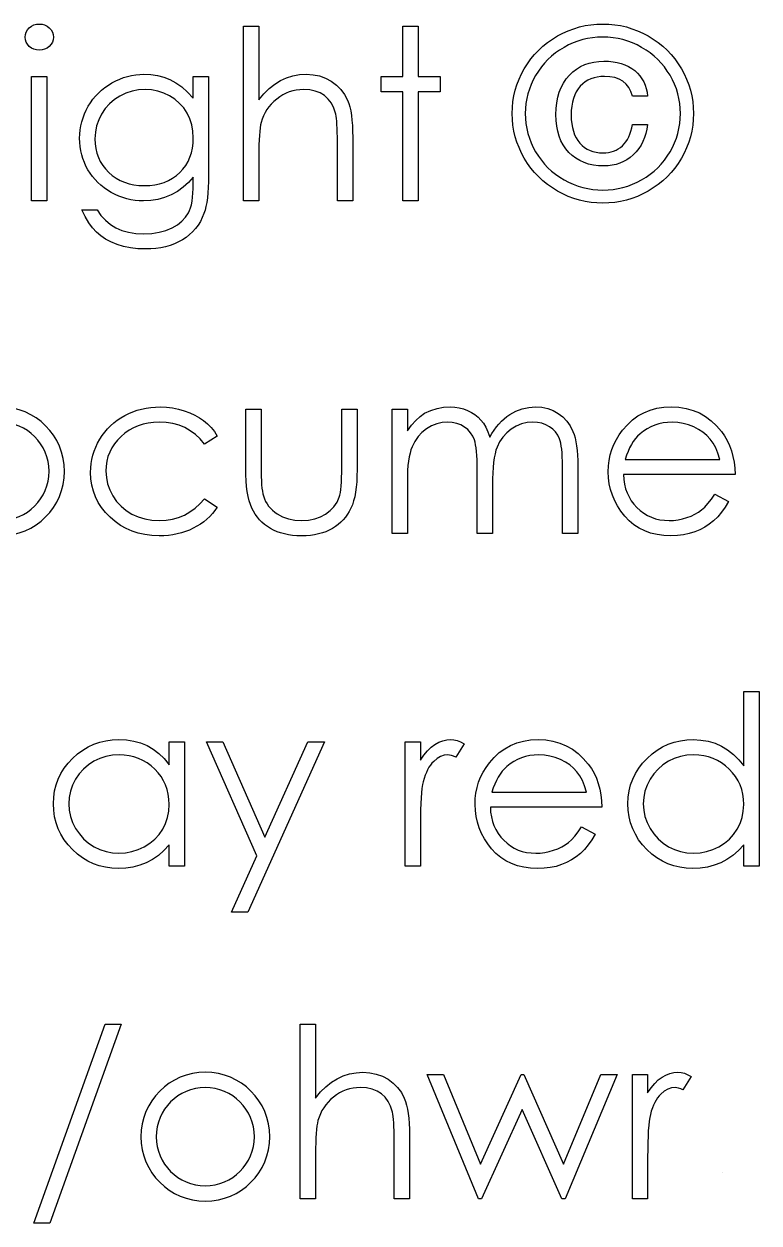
# Model space of a CAD drawing. Header units: millimetres. Extents: x -27 to 266, y -7 to 117.
# Drawn here: x -12.8 to 2.29, y 92.52 to 117.15 of the extents above; entities that cross this region are included whole.
import ezdxf

# ---------------------------------------------------------------- set-up
doc = ezdxf.new("R2010")
doc.units = ezdxf.units.MM

msp = doc.modelspace()

# ---------------------------------------------------------------- linework, layer by layer
at = {"color": 7, "linetype": 'Continuous'}
msp.add_line((1.554, 93.553), (1.554, 93.553), dxfattribs=at)
at = {"color": 7, "linetype": 'Continuous', "flags": 128}
for points in [[(-12.492, 117.149), (-12.434, 117.145), (-12.38, 117.13), (-12.33, 117.105), (-12.285, 117.07), (-12.248, 117.029), (-12.221, 116.983), (-12.205, 116.933), (-12.199, 116.879), (-12.199, 116.879), (-12.205, 116.826), (-12.221, 116.777), (-12.248, 116.732), (-12.285, 116.69), (-12.33, 116.656), (-12.38, 116.631), (-12.434, 116.616), (-12.492, 116.611), (-12.492, 116.611), (-12.55, 116.616), (-12.602, 116.631), (-12.652, 116.656), (-12.697, 116.69), (-12.734, 116.732), (-12.761, 116.777), (-12.777, 116.826), (-12.783, 116.879), (-12.783, 116.879), (-12.777, 116.933), (-12.761, 116.983), (-12.734, 117.029), (-12.697, 117.07), (-12.652, 117.105), (-12.602, 117.13), (-12.55, 117.145), (-12.492, 117.149)], [(-8.295, 117.105), (-7.981, 117.105), (-7.981, 117.105), (-7.981, 115.589), (-7.981, 115.589), (-7.877, 115.714), (-7.768, 115.821), (-7.655, 115.912), (-7.535, 115.986), (-7.411, 116.043), (-7.282, 116.084), (-7.148, 116.109), (-7.008, 116.117), (-7.008, 116.117), (-6.866, 116.108), (-6.733, 116.082), (-6.608, 116.036), (-6.492, 115.973), (-6.387, 115.894), (-6.296, 115.804), (-6.22, 115.7), (-6.159, 115.585), (-6.134, 115.519), (-6.112, 115.445), (-6.094, 115.363), (-6.078, 115.272), (-6.067, 115.172), (-6.059, 115.064), (-6.053, 114.946), (-6.052, 114.821), (-6.052, 114.821), (-6.052, 113.515), (-6.052, 113.515), (-6.366, 113.515), (-6.366, 113.515), (-6.366, 114.718), (-6.366, 114.718), (-6.367, 114.822), (-6.368, 114.918), (-6.371, 115.004), (-6.375, 115.082), (-6.38, 115.15), (-6.386, 115.209), (-6.394, 115.259), (-6.402, 115.3), (-6.402, 115.3), (-6.44, 115.418), (-6.491, 115.52), (-6.554, 115.606), (-6.63, 115.677), (-6.719, 115.732), (-6.821, 115.772), (-6.936, 115.796), (-7.063, 115.803), (-7.063, 115.803), (-7.139, 115.8), (-7.213, 115.791), (-7.285, 115.776), (-7.354, 115.755), (-7.422, 115.727), (-7.488, 115.694), (-7.551, 115.654), (-7.613, 115.608), (-7.671, 115.558), (-7.724, 115.505), (-7.772, 115.449), (-7.814, 115.39), (-7.852, 115.329), (-7.884, 115.264), (-7.911, 115.196), (-7.933, 115.126), (-7.933, 115.126), (-7.944, 115.075), (-7.954, 115.014), (-7.962, 114.943), (-7.969, 114.862), (-7.974, 114.771), (-7.978, 114.67), (-7.981, 114.56), (-7.981, 114.44), (-7.981, 114.44), (-7.981, 113.515), (-7.981, 113.515), (-8.295, 113.515), (-8.295, 113.515), (-8.295, 117.105)], [(-5.02, 117.105), (-4.706, 117.105), (-4.706, 117.105), (-4.706, 116.072), (-4.706, 116.072), (-4.257, 116.072), (-4.257, 116.072), (-4.257, 115.758), (-4.257, 115.758), (-4.706, 115.758), (-4.706, 115.758), (-4.706, 113.515), (-4.706, 113.515), (-5.02, 113.515), (-5.02, 113.515), (-5.02, 115.758), (-5.02, 115.758), (-5.468, 115.758), (-5.468, 115.758), (-5.468, 116.072), (-5.468, 116.072), (-5.02, 116.072), (-5.02, 116.072), (-5.02, 117.105)], [(0.948, 115.311), (0.944, 115.188), (0.933, 115.068), (0.913, 114.949), (0.886, 114.833), (0.851, 114.719), (0.808, 114.607), (0.758, 114.498), (0.699, 114.391), (0.634, 114.287), (0.563, 114.189), (0.487, 114.097), (0.405, 114.01), (0.317, 113.928), (0.223, 113.853), (0.123, 113.782), (0.018, 113.717), (-0.092, 113.659), (-0.202, 113.609), (-0.316, 113.567), (-0.431, 113.532), (-0.549, 113.505), (-0.668, 113.485), (-0.789, 113.474), (-0.913, 113.47), (-0.913, 113.47), (-1.036, 113.474), (-1.157, 113.485), (-1.277, 113.505), (-1.394, 113.532), (-1.51, 113.567), (-1.623, 113.609), (-1.735, 113.659), (-1.844, 113.717), (-1.95, 113.782), (-2.05, 113.853), (-2.144, 113.928), (-2.232, 114.01), (-2.315, 114.097), (-2.391, 114.189), (-2.462, 114.287), (-2.527, 114.391), (-2.585, 114.499), (-2.636, 114.609), (-2.679, 114.721), (-2.714, 114.834), (-2.741, 114.951), (-2.761, 115.068), (-2.772, 115.189), (-2.776, 115.311), (-2.776, 115.311), (-2.772, 115.433), (-2.761, 115.554), (-2.741, 115.671), (-2.714, 115.787), (-2.679, 115.901), (-2.636, 116.013), (-2.585, 116.123), (-2.527, 116.23), (-2.462, 116.334), (-2.391, 116.432), (-2.315, 116.525), (-2.232, 116.612), (-2.144, 116.693), (-2.05, 116.768), (-1.951, 116.838), (-1.846, 116.903), (-1.736, 116.961), (-1.625, 117.011), (-1.512, 117.053), (-1.396, 117.088), (-1.279, 117.115), (-1.159, 117.134), (-1.037, 117.146), (-0.913, 117.149), (-0.913, 117.149), (-0.789, 117.146), (-0.668, 117.134), (-0.549, 117.115), (-0.431, 117.088), (-0.316, 117.053), (-0.202, 117.011), (-0.092, 116.961), (0.018, 116.903), (0.123, 116.838), (0.223, 116.768), (0.317, 116.693), (0.405, 116.612), (0.487, 116.525), (0.563, 116.432), (0.634, 116.334), (0.699, 116.23), (0.758, 116.123), (0.808, 116.013), (0.851, 115.901), (0.886, 115.787), (0.913, 115.671), (0.933, 115.554), (0.944, 115.433), (0.948, 115.311)], [(0.679, 115.31), (0.676, 115.414), (0.666, 115.517), (0.649, 115.618), (0.626, 115.717), (0.596, 115.814), (0.559, 115.91), (0.516, 116.003), (0.466, 116.095), (0.41, 116.183), (0.35, 116.267), (0.284, 116.346), (0.213, 116.42), (0.138, 116.49), (0.059, 116.554), (-0.027, 116.614), (-0.117, 116.669), (-0.21, 116.719), (-0.305, 116.762), (-0.402, 116.797), (-0.501, 116.828), (-0.602, 116.851), (-0.704, 116.867), (-0.809, 116.877), (-0.915, 116.88), (-0.915, 116.88), (-1.021, 116.877), (-1.125, 116.867), (-1.227, 116.851), (-1.328, 116.828), (-1.426, 116.797), (-1.522, 116.762), (-1.618, 116.719), (-1.711, 116.669), (-1.801, 116.614), (-1.886, 116.554), (-1.966, 116.489), (-2.041, 116.42), (-2.112, 116.345), (-2.177, 116.266), (-2.238, 116.183), (-2.294, 116.094), (-2.344, 116.002), (-2.387, 115.908), (-2.423, 115.813), (-2.454, 115.716), (-2.477, 115.617), (-2.494, 115.517), (-2.503, 115.414), (-2.507, 115.31), (-2.507, 115.31), (-2.503, 115.205), (-2.494, 115.102), (-2.477, 115.001), (-2.454, 114.902), (-2.423, 114.805), (-2.387, 114.709), (-2.344, 114.615), (-2.294, 114.523), (-2.238, 114.435), (-2.177, 114.351), (-2.111, 114.272), (-2.041, 114.198), (-1.966, 114.128), (-1.885, 114.064), (-1.8, 114.003), (-1.71, 113.949), (-1.616, 113.9), (-1.521, 113.857), (-1.424, 113.821), (-1.325, 113.792), (-1.225, 113.769), (-1.122, 113.752), (-1.018, 113.743), (-0.913, 113.739), (-0.913, 113.739), (-0.807, 113.743), (-0.703, 113.752), (-0.601, 113.769), (-0.5, 113.792), (-0.402, 113.821), (-0.305, 113.857), (-0.21, 113.9), (-0.117, 113.949), (-0.027, 114.003), (0.059, 114.064), (0.138, 114.128), (0.213, 114.198), (0.284, 114.272), (0.35, 114.351), (0.41, 114.435), (0.466, 114.523), (0.516, 114.615), (0.559, 114.709), (0.596, 114.805), (0.626, 114.902), (0.649, 115.001), (0.666, 115.102), (0.676, 115.205), (0.679, 115.31)], [(0.006, 115.669), (-0.308, 115.669), (-0.308, 115.669), (-0.34, 115.763), (-0.382, 115.845), (-0.436, 115.915), (-0.502, 115.972), (-0.579, 116.016), (-0.667, 116.047), (-0.768, 116.066), (-0.88, 116.072), (-0.88, 116.072), (-0.956, 116.069), (-1.028, 116.06), (-1.095, 116.044), (-1.159, 116.022), (-1.22, 115.993), (-1.276, 115.958), (-1.328, 115.918), (-1.377, 115.87), (-1.422, 115.817), (-1.459, 115.757), (-1.492, 115.692), (-1.518, 115.622), (-1.538, 115.545), (-1.553, 115.462), (-1.562, 115.373), (-1.565, 115.28), (-1.565, 115.28), (-1.562, 115.188), (-1.553, 115.101), (-1.539, 115.02), (-1.52, 114.945), (-1.494, 114.875), (-1.463, 114.811), (-1.426, 114.753), (-1.384, 114.7), (-1.337, 114.654), (-1.288, 114.613), (-1.234, 114.58), (-1.177, 114.552), (-1.117, 114.53), (-1.053, 114.515), (-0.985, 114.505), (-0.915, 114.502), (-0.915, 114.502), (-0.855, 114.504), (-0.798, 114.511), (-0.744, 114.522), (-0.692, 114.538), (-0.643, 114.559), (-0.596, 114.584), (-0.553, 114.613), (-0.511, 114.648), (-0.474, 114.686), (-0.439, 114.73), (-0.408, 114.778), (-0.381, 114.83), (-0.357, 114.887), (-0.338, 114.949), (-0.321, 115.015), (-0.308, 115.085), (-0.308, 115.085), (0.006, 115.085), (0.006, 115.085), (-0.009, 114.99), (-0.029, 114.9), (-0.056, 114.815), (-0.09, 114.735), (-0.13, 114.659), (-0.176, 114.589), (-0.229, 114.524), (-0.288, 114.463), (-0.352, 114.409), (-0.419, 114.362), (-0.49, 114.323), (-0.564, 114.29), (-0.642, 114.265), (-0.723, 114.247), (-0.807, 114.236), (-0.895, 114.233), (-0.895, 114.233), (-1.004, 114.237), (-1.107, 114.25), (-1.206, 114.272), (-1.298, 114.303), (-1.384, 114.342), (-1.466, 114.39), (-1.541, 114.447), (-1.611, 114.512), (-1.674, 114.586), (-1.728, 114.666), (-1.774, 114.752), (-1.811, 114.846), (-1.841, 114.946), (-1.862, 115.053), (-1.874, 115.167), (-1.879, 115.287), (-1.879, 115.287), (-1.874, 115.413), (-1.861, 115.532), (-1.839, 115.644), (-1.809, 115.749), (-1.77, 115.847), (-1.722, 115.937), (-1.666, 116.021), (-1.6, 116.096), (-1.528, 116.164), (-1.452, 116.223), (-1.37, 116.273), (-1.283, 116.314), (-1.193, 116.346), (-1.098, 116.368), (-0.997, 116.382), (-0.892, 116.387), (-0.892, 116.387), (-0.796, 116.384), (-0.704, 116.375), (-0.618, 116.359), (-0.536, 116.338), (-0.46, 116.31), (-0.388, 116.277), (-0.321, 116.237), (-0.26, 116.191), (-0.204, 116.141), (-0.155, 116.085), (-0.111, 116.026), (-0.075, 115.963), (-0.045, 115.896), (-0.021, 115.824), (-0.005, 115.749), (0.006, 115.669)], [(-12.648, 116.072), (-12.334, 116.072), (-12.334, 116.072), (-12.334, 113.515), (-12.334, 113.515), (-12.648, 113.515), (-12.648, 113.515), (-12.648, 116.072)], [(-9.327, 116.072), (-9.013, 116.072), (-9.013, 116.072), (-9.013, 114.043), (-9.013, 114.043), (-9.015, 113.913), (-9.019, 113.792), (-9.027, 113.681), (-9.036, 113.579), (-9.05, 113.485), (-9.066, 113.401), (-9.085, 113.325), (-9.107, 113.258), (-9.107, 113.258), (-9.142, 113.173), (-9.182, 113.093), (-9.229, 113.018), (-9.281, 112.948), (-9.34, 112.882), (-9.404, 112.822), (-9.474, 112.767), (-9.55, 112.717), (-9.631, 112.673), (-9.716, 112.634), (-9.805, 112.601), (-9.898, 112.575), (-9.995, 112.554), (-10.096, 112.54), (-10.201, 112.53), (-10.31, 112.528), (-10.31, 112.528), (-10.468, 112.533), (-10.618, 112.551), (-10.76, 112.58), (-10.894, 112.622), (-11.018, 112.673), (-11.129, 112.732), (-11.228, 112.798), (-11.316, 112.873), (-11.396, 112.962), (-11.472, 113.067), (-11.546, 113.192), (-11.616, 113.335), (-11.616, 113.335), (-11.302, 113.335), (-11.302, 113.335), (-11.223, 113.218), (-11.132, 113.117), (-11.031, 113.031), (-10.92, 112.962), (-10.796, 112.91), (-10.657, 112.872), (-10.506, 112.849), (-10.34, 112.842), (-10.34, 112.842), (-10.176, 112.849), (-10.025, 112.872), (-9.888, 112.91), (-9.763, 112.962), (-9.654, 113.027), (-9.562, 113.099), (-9.487, 113.179), (-9.428, 113.267), (-9.404, 113.316), (-9.383, 113.373), (-9.367, 113.438), (-9.353, 113.51), (-9.341, 113.589), (-9.334, 113.676), (-9.329, 113.771), (-9.327, 113.872), (-9.327, 113.872), (-9.327, 114.005), (-9.327, 114.005), (-9.426, 113.893), (-9.534, 113.795), (-9.652, 113.711), (-9.781, 113.641), (-9.917, 113.586), (-10.057, 113.546), (-10.201, 113.523), (-10.35, 113.515), (-10.35, 113.515), (-10.437, 113.518), (-10.523, 113.526), (-10.608, 113.539), (-10.692, 113.558), (-10.774, 113.583), (-10.854, 113.613), (-10.934, 113.648), (-11.012, 113.689), (-11.087, 113.734), (-11.158, 113.783), (-11.225, 113.836), (-11.287, 113.893), (-11.345, 113.953), (-11.398, 114.017), (-11.447, 114.085), (-11.492, 114.156), (-11.531, 114.231), (-11.565, 114.307), (-11.595, 114.385), (-11.619, 114.465), (-11.637, 114.546), (-11.65, 114.63), (-11.658, 114.715), (-11.661, 114.802), (-11.661, 114.802), (-11.658, 114.889), (-11.649, 114.975), (-11.636, 115.059), (-11.617, 115.142), (-11.592, 115.223), (-11.562, 115.303), (-11.526, 115.381), (-11.485, 115.458), (-11.438, 115.533), (-11.388, 115.603), (-11.333, 115.669), (-11.274, 115.731), (-11.211, 115.789), (-11.144, 115.843), (-11.072, 115.894), (-10.997, 115.94), (-10.918, 115.981), (-10.839, 116.018), (-10.758, 116.048), (-10.677, 116.073), (-10.594, 116.092), (-10.51, 116.106), (-10.425, 116.115), (-10.34, 116.117), (-10.34, 116.117), (-10.199, 116.11), (-10.063, 116.09), (-9.932, 116.056), (-9.806, 116.009), (-9.683, 115.944), (-9.562, 115.859), (-9.444, 115.752), (-9.327, 115.625), (-9.327, 115.625), (-9.327, 116.072)], [(-10.315, 115.803), (-10.452, 115.795), (-10.584, 115.77), (-10.711, 115.728), (-10.834, 115.669), (-10.948, 115.596), (-11.048, 115.51), (-11.136, 115.411), (-11.211, 115.3), (-11.27, 115.179), (-11.312, 115.054), (-11.338, 114.924), (-11.347, 114.789), (-11.347, 114.789), (-11.342, 114.688), (-11.329, 114.59), (-11.307, 114.497), (-11.276, 114.409), (-11.237, 114.325), (-11.188, 114.246), (-11.131, 114.171), (-11.065, 114.101), (-10.992, 114.037), (-10.913, 113.982), (-10.829, 113.935), (-10.741, 113.897), (-10.647, 113.867), (-10.547, 113.846), (-10.443, 113.833), (-10.333, 113.829), (-10.333, 113.829), (-10.223, 113.833), (-10.118, 113.846), (-10.018, 113.867), (-9.924, 113.896), (-9.836, 113.934), (-9.753, 113.981), (-9.675, 114.036), (-9.604, 114.099), (-9.539, 114.169), (-9.483, 114.245), (-9.435, 114.325), (-9.396, 114.411), (-9.366, 114.502), (-9.345, 114.599), (-9.332, 114.7), (-9.327, 114.808), (-9.327, 114.808), (-9.335, 114.947), (-9.359, 115.078), (-9.399, 115.202), (-9.454, 115.318), (-9.524, 115.425), (-9.608, 115.519), (-9.704, 115.602), (-9.814, 115.673), (-9.932, 115.73), (-10.055, 115.771), (-10.183, 115.795), (-10.315, 115.803)], [(-8.834, 108.685), (-9.097, 108.521), (-9.097, 108.521), (-9.186, 108.626), (-9.283, 108.718), (-9.388, 108.795), (-9.5, 108.858), (-9.62, 108.907), (-9.749, 108.942), (-9.884, 108.963), (-10.028, 108.97), (-10.028, 108.97), (-10.143, 108.965), (-10.254, 108.952), (-10.359, 108.929), (-10.459, 108.897), (-10.554, 108.856), (-10.645, 108.805), (-10.73, 108.746), (-10.811, 108.678), (-10.884, 108.603), (-10.947, 108.523), (-11.001, 108.441), (-11.044, 108.354), (-11.079, 108.263), (-11.103, 108.169), (-11.117, 108.07), (-11.122, 107.967), (-11.122, 107.967), (-11.113, 107.833), (-11.086, 107.704), (-11.042, 107.578), (-10.979, 107.456), (-10.901, 107.343), (-10.809, 107.242), (-10.704, 107.156), (-10.586, 107.083), (-10.457, 107.025), (-10.321, 106.984), (-10.177, 106.959), (-10.026, 106.951), (-10.026, 106.951), (-9.887, 106.958), (-9.754, 106.979), (-9.629, 107.014), (-9.509, 107.063), (-9.396, 107.126), (-9.29, 107.203), (-9.19, 107.294), (-9.097, 107.399), (-9.097, 107.399), (-8.834, 107.227), (-8.834, 107.227), (-8.881, 107.159), (-8.933, 107.094), (-8.989, 107.034), (-9.049, 106.978), (-9.112, 106.925), (-9.18, 106.877), (-9.252, 106.832), (-9.327, 106.792), (-9.405, 106.755), (-9.487, 106.724), (-9.57, 106.697), (-9.657, 106.675), (-9.746, 106.658), (-9.838, 106.646), (-9.933, 106.639), (-10.031, 106.637), (-10.031, 106.637), (-10.179, 106.642), (-10.321, 106.66), (-10.456, 106.69), (-10.585, 106.731), (-10.708, 106.785), (-10.824, 106.85), (-10.934, 106.927), (-11.037, 107.016), (-11.131, 107.113), (-11.211, 107.216), (-11.28, 107.324), (-11.336, 107.437), (-11.38, 107.555), (-11.411, 107.678), (-11.43, 107.806), (-11.436, 107.939), (-11.436, 107.939), (-11.434, 108.03), (-11.424, 108.119), (-11.41, 108.206), (-11.389, 108.292), (-11.363, 108.376), (-11.331, 108.459), (-11.293, 108.539), (-11.25, 108.619), (-11.201, 108.695), (-11.147, 108.767), (-11.09, 108.835), (-11.028, 108.898), (-10.962, 108.957), (-10.891, 109.011), (-10.815, 109.062), (-10.736, 109.108), (-10.653, 109.149), (-10.568, 109.185), (-10.48, 109.215), (-10.39, 109.24), (-10.297, 109.259), (-10.202, 109.273), (-10.105, 109.281), (-10.005, 109.284), (-10.005, 109.284), (-9.879, 109.279), (-9.755, 109.264), (-9.634, 109.241), (-9.515, 109.206), (-9.401, 109.164), (-9.296, 109.116), (-9.2, 109.062), (-9.114, 109.003), (-9.034, 108.936), (-8.961, 108.861), (-8.894, 108.777), (-8.834, 108.685)], [(-8.25, 109.239), (-7.936, 109.239), (-7.936, 109.239), (-7.936, 108.053), (-7.936, 108.053), (-7.936, 107.948), (-7.934, 107.853), (-7.929, 107.765), (-7.924, 107.686), (-7.917, 107.616), (-7.908, 107.554), (-7.898, 107.5), (-7.887, 107.455), (-7.887, 107.455), (-7.866, 107.398), (-7.841, 107.344), (-7.812, 107.294), (-7.779, 107.246), (-7.741, 107.201), (-7.699, 107.16), (-7.653, 107.121), (-7.603, 107.086), (-7.493, 107.027), (-7.372, 106.984), (-7.242, 106.959), (-7.101, 106.951), (-7.101, 106.951), (-6.961, 106.959), (-6.832, 106.984), (-6.714, 107.025), (-6.608, 107.083), (-6.514, 107.153), (-6.437, 107.235), (-6.374, 107.327), (-6.328, 107.43), (-6.328, 107.43), (-6.316, 107.472), (-6.306, 107.524), (-6.296, 107.586), (-6.289, 107.659), (-6.283, 107.742), (-6.28, 107.836), (-6.277, 107.939), (-6.276, 108.053), (-6.276, 108.053), (-6.276, 109.239), (-6.276, 109.239), (-5.962, 109.239), (-5.962, 109.239), (-5.962, 107.994), (-5.962, 107.994), (-5.964, 107.867), (-5.97, 107.748), (-5.98, 107.636), (-5.994, 107.534), (-6.011, 107.439), (-6.033, 107.352), (-6.059, 107.274), (-6.088, 107.203), (-6.122, 107.139), (-6.159, 107.078), (-6.201, 107.02), (-6.246, 106.966), (-6.296, 106.916), (-6.349, 106.869), (-6.407, 106.826), (-6.468, 106.787), (-6.533, 106.752), (-6.603, 106.721), (-6.676, 106.695), (-6.754, 106.674), (-6.836, 106.658), (-6.921, 106.646), (-7.01, 106.639), (-7.104, 106.637), (-7.104, 106.637), (-7.197, 106.639), (-7.287, 106.646), (-7.373, 106.658), (-7.455, 106.674), (-7.533, 106.695), (-7.606, 106.721), (-7.676, 106.752), (-7.742, 106.787), (-7.804, 106.826), (-7.862, 106.869), (-7.916, 106.916), (-7.966, 106.967), (-8.011, 107.022), (-8.053, 107.08), (-8.091, 107.141), (-8.124, 107.207), (-8.154, 107.278), (-8.18, 107.358), (-8.201, 107.447), (-8.219, 107.544), (-8.233, 107.65), (-8.243, 107.763), (-8.248, 107.886), (-8.25, 108.017), (-8.25, 108.017), (-8.25, 109.239)], [(-5.244, 109.239), (-4.93, 109.239), (-4.93, 109.239), (-4.93, 108.795), (-4.93, 108.795), (-4.843, 108.91), (-4.755, 109.008), (-4.666, 109.089), (-4.575, 109.154), (-4.575, 109.154), (-4.448, 109.211), (-4.318, 109.252), (-4.185, 109.276), (-4.048, 109.284), (-4.048, 109.284), (-3.955, 109.279), (-3.866, 109.266), (-3.778, 109.243), (-3.693, 109.21), (-3.613, 109.17), (-3.54, 109.125), (-3.475, 109.073), (-3.418, 109.015), (-3.367, 108.947), (-3.319, 108.867), (-3.275, 108.774), (-3.234, 108.666), (-3.234, 108.666), (-3.192, 108.74), (-3.147, 108.809), (-3.099, 108.873), (-3.05, 108.933), (-2.997, 108.988), (-2.942, 109.039), (-2.885, 109.085), (-2.824, 109.126), (-2.7, 109.195), (-2.569, 109.245), (-2.435, 109.274), (-2.296, 109.284), (-2.296, 109.284), (-2.168, 109.276), (-2.047, 109.251), (-1.934, 109.209), (-1.829, 109.151), (-1.734, 109.078), (-1.652, 108.992), (-1.583, 108.893), (-1.528, 108.78), (-1.505, 108.717), (-1.485, 108.646), (-1.469, 108.568), (-1.454, 108.483), (-1.444, 108.39), (-1.436, 108.29), (-1.431, 108.182), (-1.43, 108.067), (-1.43, 108.067), (-1.43, 106.681), (-1.43, 106.681), (-1.744, 106.681), (-1.744, 106.681), (-1.744, 108.068), (-1.744, 108.068), (-1.745, 108.166), (-1.748, 108.257), (-1.752, 108.339), (-1.759, 108.413), (-1.767, 108.479), (-1.778, 108.537), (-1.79, 108.588), (-1.804, 108.63), (-1.839, 108.703), (-1.884, 108.769), (-1.94, 108.826), (-2.007, 108.877), (-2.082, 108.917), (-2.165, 108.947), (-2.254, 108.964), (-2.351, 108.97), (-2.351, 108.97), (-2.469, 108.962), (-2.582, 108.935), (-2.691, 108.891), (-2.794, 108.83), (-2.888, 108.754), (-2.968, 108.666), (-3.034, 108.567), (-3.087, 108.456), (-3.109, 108.393), (-3.128, 108.32), (-3.143, 108.237), (-3.157, 108.145), (-3.167, 108.042), (-3.174, 107.93), (-3.179, 107.808), (-3.18, 107.676), (-3.18, 107.676), (-3.18, 106.681), (-3.18, 106.681), (-3.494, 106.681), (-3.494, 106.681), (-3.494, 107.982), (-3.494, 107.982), (-3.495, 108.092), (-3.498, 108.194), (-3.502, 108.286), (-3.509, 108.368), (-3.517, 108.442), (-3.527, 108.506), (-3.539, 108.561), (-3.553, 108.607), (-3.587, 108.685), (-3.633, 108.755), (-3.69, 108.817), (-3.757, 108.87), (-3.833, 108.914), (-3.916, 108.945), (-4.006, 108.964), (-4.103, 108.97), (-4.103, 108.97), (-4.216, 108.962), (-4.326, 108.936), (-4.433, 108.893), (-4.535, 108.833), (-4.629, 108.759), (-4.71, 108.673), (-4.779, 108.575), (-4.833, 108.465), (-4.856, 108.403), (-4.875, 108.335), (-4.892, 108.258), (-4.905, 108.173), (-4.917, 108.081), (-4.924, 107.981), (-4.929, 107.873), (-4.93, 107.758), (-4.93, 107.758), (-4.93, 106.681), (-4.93, 106.681), (-5.244, 106.681), (-5.244, 106.681), (-5.244, 109.239)], [(1.387, 107.489), (1.666, 107.343), (1.666, 107.343), (1.597, 107.226), (1.524, 107.12), (1.445, 107.026), (1.361, 106.945), (1.272, 106.874), (1.178, 106.813), (1.078, 106.759), (0.973, 106.715), (0.861, 106.681), (0.743, 106.656), (0.617, 106.642), (0.485, 106.637), (0.485, 106.637), (0.338, 106.643), (0.199, 106.662), (0.068, 106.693), (-0.054, 106.738), (-0.168, 106.794), (-0.274, 106.864), (-0.372, 106.946), (-0.461, 107.04), (-0.541, 107.143), (-0.61, 107.249), (-0.669, 107.358), (-0.716, 107.471), (-0.754, 107.587), (-0.781, 107.705), (-0.796, 107.828), (-0.802, 107.953), (-0.802, 107.953), (-0.797, 108.071), (-0.784, 108.186), (-0.76, 108.298), (-0.728, 108.406), (-0.687, 108.511), (-0.636, 108.613), (-0.576, 108.712), (-0.507, 108.807), (-0.507, 108.807), (-0.41, 108.919), (-0.305, 109.016), (-0.192, 109.098), (-0.07, 109.165), (0.059, 109.217), (0.195, 109.255), (0.34, 109.276), (0.493, 109.284), (0.493, 109.284), (0.65, 109.276), (0.799, 109.252), (0.94, 109.213), (1.072, 109.159), (1.197, 109.088), (1.314, 109.001), (1.422, 108.898), (1.522, 108.781), (1.522, 108.781), (1.587, 108.689), (1.642, 108.592), (1.69, 108.489), (1.729, 108.381), (1.759, 108.267), (1.782, 108.148), (1.795, 108.023), (1.801, 107.893), (1.801, 107.893), (-0.488, 107.893), (-0.488, 107.893), (-0.481, 107.792), (-0.467, 107.695), (-0.445, 107.603), (-0.414, 107.517), (-0.376, 107.434), (-0.33, 107.357), (-0.275, 107.284), (-0.213, 107.215), (-0.144, 107.153), (-0.072, 107.099), (0.005, 107.054), (0.085, 107.017), (0.169, 106.988), (0.258, 106.968), (0.35, 106.955), (0.446, 106.951), (0.446, 106.951), (0.54, 106.954), (0.631, 106.965), (0.722, 106.984), (0.812, 107.01), (0.898, 107.043), (0.978, 107.08), (1.05, 107.122), (1.116, 107.169), (1.18, 107.226), (1.246, 107.299), (1.316, 107.386), (1.387, 107.489)], [(1.487, 108.207), (1.45, 108.331), (1.404, 108.442), (1.351, 108.539), (1.291, 108.624), (1.222, 108.698), (1.142, 108.765), (1.053, 108.823), (0.952, 108.875), (0.846, 108.917), (0.736, 108.946), (0.624, 108.964), (0.509, 108.97), (0.509, 108.97), (0.415, 108.966), (0.324, 108.955), (0.236, 108.936), (0.152, 108.91), (0.071, 108.876), (-0.006, 108.835), (-0.08, 108.786), (-0.15, 108.73), (-0.15, 108.73), (-0.199, 108.684), (-0.245, 108.632), (-0.288, 108.575), (-0.327, 108.513), (-0.364, 108.444), (-0.397, 108.37), (-0.427, 108.292), (-0.455, 108.207), (-0.455, 108.207), (1.487, 108.207)], [(2.294, 103.438), (2.294, 99.848), (2.294, 99.848), (1.98, 99.848), (1.98, 99.848), (1.98, 100.291), (1.98, 100.291), (1.872, 100.173), (1.757, 100.072), (1.635, 99.988), (1.508, 99.92), (1.374, 99.869), (1.234, 99.833), (1.088, 99.81), (0.936, 99.803), (0.936, 99.803), (0.8, 99.81), (0.67, 99.828), (0.544, 99.858), (0.424, 99.9), (0.309, 99.955), (0.198, 100.021), (0.093, 100.1), (-0.007, 100.191), (-0.099, 100.291), (-0.178, 100.395), (-0.245, 100.505), (-0.3, 100.621), (-0.343, 100.741), (-0.373, 100.867), (-0.392, 100.998), (-0.398, 101.134), (-0.398, 101.134), (-0.392, 101.267), (-0.373, 101.396), (-0.343, 101.52), (-0.299, 101.639), (-0.244, 101.752), (-0.176, 101.861), (-0.096, 101.966), (-0.004, 102.064), (0.097, 102.155), (0.204, 102.233), (0.314, 102.3), (0.431, 102.354), (0.552, 102.397), (0.678, 102.427), (0.809, 102.444), (0.945, 102.451), (0.945, 102.451), (1.102, 102.442), (1.25, 102.417), (1.391, 102.374), (1.525, 102.315), (1.65, 102.24), (1.769, 102.147), (1.878, 102.037), (1.98, 101.911), (1.98, 101.911), (1.98, 103.438), (1.98, 103.438), (2.294, 103.438)], [(-9.507, 102.406), (-9.507, 99.848), (-9.507, 99.848), (-9.821, 99.848), (-9.821, 99.848), (-9.821, 100.291), (-9.821, 100.291), (-9.93, 100.173), (-10.044, 100.072), (-10.166, 99.988), (-10.294, 99.92), (-10.427, 99.869), (-10.567, 99.833), (-10.713, 99.81), (-10.866, 99.803), (-10.866, 99.803), (-11.001, 99.81), (-11.131, 99.828), (-11.257, 99.858), (-11.377, 99.9), (-11.492, 99.955), (-11.603, 100.021), (-11.708, 100.1), (-11.809, 100.191), (-11.9, 100.291), (-11.98, 100.395), (-12.046, 100.505), (-12.102, 100.621), (-12.144, 100.741), (-12.175, 100.867), (-12.193, 100.998), (-12.199, 101.134), (-12.199, 101.134), (-12.193, 101.267), (-12.175, 101.396), (-12.144, 101.52), (-12.1, 101.639), (-12.045, 101.752), (-11.978, 101.861), (-11.898, 101.966), (-11.805, 102.064), (-11.704, 102.155), (-11.598, 102.233), (-11.487, 102.3), (-11.37, 102.354), (-11.249, 102.397), (-11.123, 102.427), (-10.992, 102.444), (-10.856, 102.451), (-10.856, 102.451), (-10.699, 102.443), (-10.551, 102.42), (-10.41, 102.381), (-10.277, 102.327), (-10.151, 102.256), (-10.033, 102.166), (-9.923, 102.059), (-9.821, 101.933), (-9.821, 101.933), (-9.821, 102.406), (-9.821, 102.406), (-9.507, 102.406)], [(-9.058, 102.406), (-8.72, 102.406), (-8.72, 102.406), (-7.854, 100.447), (-7.854, 100.447), (-6.974, 102.406), (-6.974, 102.406), (-6.635, 102.406), (-6.635, 102.406), (-8.206, 98.906), (-8.206, 98.906), (-8.545, 98.906), (-8.545, 98.906), (-8.024, 100.066), (-8.024, 100.066), (-9.058, 102.406)], [(-4.975, 102.406), (-4.661, 102.406), (-4.661, 102.406), (-4.661, 102.029), (-4.661, 102.029), (-4.589, 102.133), (-4.516, 102.221), (-4.441, 102.294), (-4.363, 102.351), (-4.284, 102.395), (-4.203, 102.426), (-4.121, 102.444), (-4.037, 102.451), (-4.037, 102.451), (-3.972, 102.445), (-3.904, 102.429), (-3.835, 102.402), (-3.763, 102.363), (-3.763, 102.363), (-3.936, 102.091), (-3.936, 102.091), (-3.981, 102.111), (-4.023, 102.125), (-4.062, 102.134), (-4.096, 102.137), (-4.096, 102.137), (-4.171, 102.128), (-4.246, 102.103), (-4.318, 102.061), (-4.389, 102.002), (-4.424, 101.966), (-4.456, 101.926), (-4.485, 101.881), (-4.513, 101.831), (-4.539, 101.776), (-4.563, 101.717), (-4.585, 101.654), (-4.605, 101.586), (-4.605, 101.586), (-4.618, 101.525), (-4.629, 101.449), (-4.639, 101.36), (-4.647, 101.257), (-4.653, 101.141), (-4.657, 101.011), (-4.66, 100.866), (-4.661, 100.708), (-4.661, 100.708), (-4.661, 99.848), (-4.661, 99.848), (-4.975, 99.848), (-4.975, 99.848), (-4.975, 102.406)], [(-1.35, 100.656), (-1.071, 100.509), (-1.071, 100.509), (-1.14, 100.392), (-1.213, 100.287), (-1.292, 100.193), (-1.376, 100.112), (-1.465, 100.041), (-1.559, 99.979), (-1.659, 99.926), (-1.764, 99.882), (-1.876, 99.847), (-1.994, 99.823), (-2.12, 99.808), (-2.252, 99.803), (-2.252, 99.803), (-2.4, 99.81), (-2.538, 99.829), (-2.669, 99.86), (-2.792, 99.904), (-2.905, 99.961), (-3.011, 100.03), (-3.109, 100.112), (-3.198, 100.207), (-3.278, 100.309), (-3.348, 100.415), (-3.406, 100.525), (-3.453, 100.638), (-3.491, 100.753), (-3.518, 100.872), (-3.533, 100.994), (-3.539, 101.12), (-3.539, 101.12), (-3.534, 101.238), (-3.521, 101.353), (-3.498, 101.464), (-3.465, 101.573), (-3.424, 101.678), (-3.373, 101.78), (-3.313, 101.879), (-3.244, 101.974), (-3.244, 101.974), (-3.147, 102.085), (-3.042, 102.183), (-2.929, 102.264), (-2.808, 102.332), (-2.679, 102.383), (-2.542, 102.421), (-2.397, 102.443), (-2.245, 102.451), (-2.245, 102.451), (-2.088, 102.443), (-1.938, 102.419), (-1.797, 102.38), (-1.665, 102.325), (-1.54, 102.254), (-1.424, 102.167), (-1.315, 102.065), (-1.215, 101.947), (-1.215, 101.947), (-1.15, 101.855), (-1.095, 101.759), (-1.047, 101.656), (-1.009, 101.548), (-0.978, 101.434), (-0.955, 101.315), (-0.942, 101.19), (-0.936, 101.06), (-0.936, 101.06), (-3.225, 101.06), (-3.225, 101.06), (-3.219, 100.959), (-3.204, 100.862), (-3.182, 100.77), (-3.151, 100.683), (-3.113, 100.601), (-3.067, 100.523), (-3.012, 100.45), (-2.95, 100.382), (-2.881, 100.32), (-2.809, 100.266), (-2.733, 100.22), (-2.652, 100.183), (-2.568, 100.155), (-2.48, 100.134), (-2.388, 100.122), (-2.292, 100.117), (-2.292, 100.117), (-2.198, 100.121), (-2.106, 100.132), (-2.015, 100.151), (-1.925, 100.177), (-1.839, 100.209), (-1.759, 100.247), (-1.687, 100.289), (-1.621, 100.336), (-1.558, 100.393), (-1.491, 100.466), (-1.422, 100.553), (-1.35, 100.656)], [(-10.852, 102.137), (-10.989, 102.128), (-11.121, 102.104), (-11.247, 102.062), (-11.368, 102.005), (-11.481, 101.933), (-11.581, 101.846), (-11.669, 101.747), (-11.746, 101.635), (-11.807, 101.514), (-11.85, 101.389), (-11.877, 101.262), (-11.885, 101.13), (-11.885, 101.13), (-11.876, 101), (-11.85, 100.872), (-11.806, 100.748), (-11.744, 100.626), (-11.667, 100.512), (-11.579, 100.412), (-11.478, 100.325), (-11.365, 100.251), (-11.244, 100.192), (-11.118, 100.151), (-10.988, 100.126), (-10.854, 100.117), (-10.854, 100.117), (-10.718, 100.126), (-10.586, 100.15), (-10.458, 100.192), (-10.333, 100.25), (-10.217, 100.322), (-10.115, 100.406), (-10.028, 100.502), (-9.954, 100.61), (-9.896, 100.727), (-9.854, 100.851), (-9.829, 100.983), (-9.821, 101.121), (-9.821, 101.121), (-9.826, 101.227), (-9.84, 101.329), (-9.863, 101.426), (-9.895, 101.519), (-9.937, 101.607), (-9.989, 101.691), (-10.049, 101.771), (-10.119, 101.846), (-10.195, 101.914), (-10.276, 101.973), (-10.362, 102.023), (-10.451, 102.064), (-10.545, 102.096), (-10.643, 102.118), (-10.745, 102.132), (-10.852, 102.137)], [(-1.25, 101.374), (-1.288, 101.498), (-1.333, 101.609), (-1.386, 101.706), (-1.446, 101.79), (-1.515, 101.865), (-1.595, 101.931), (-1.684, 101.99), (-1.785, 102.041), (-1.891, 102.083), (-2.001, 102.113), (-2.114, 102.131), (-2.229, 102.137), (-2.229, 102.137), (-2.322, 102.133), (-2.414, 102.122), (-2.501, 102.103), (-2.585, 102.077), (-2.666, 102.043), (-2.743, 102.002), (-2.817, 101.953), (-2.888, 101.897), (-2.888, 101.897), (-2.937, 101.851), (-2.982, 101.799), (-3.025, 101.742), (-3.064, 101.679), (-3.101, 101.611), (-3.134, 101.537), (-3.165, 101.459), (-3.192, 101.374), (-3.192, 101.374), (-1.25, 101.374)], [(0.95, 102.137), (0.812, 102.128), (0.68, 102.104), (0.554, 102.062), (0.433, 102.005), (0.321, 101.933), (0.22, 101.846), (0.132, 101.747), (0.056, 101.635), (-0.005, 101.514), (-0.049, 101.389), (-0.075, 101.262), (-0.084, 101.13), (-0.084, 101.13), (-0.075, 101), (-0.049, 100.872), (-0.005, 100.748), (0.057, 100.626), (0.134, 100.512), (0.223, 100.412), (0.324, 100.325), (0.436, 100.251), (0.558, 100.192), (0.683, 100.151), (0.813, 100.126), (0.947, 100.117), (0.947, 100.117), (1.083, 100.126), (1.215, 100.15), (1.344, 100.192), (1.468, 100.25), (1.584, 100.322), (1.687, 100.406), (1.773, 100.502), (1.847, 100.61), (1.905, 100.727), (1.947, 100.851), (1.972, 100.983), (1.98, 101.121), (1.98, 101.121), (1.975, 101.227), (1.961, 101.329), (1.938, 101.426), (1.906, 101.519), (1.864, 101.607), (1.813, 101.691), (1.752, 101.771), (1.682, 101.846), (1.606, 101.914), (1.525, 101.973), (1.44, 102.023), (1.351, 102.064), (1.257, 102.096), (1.159, 102.118), (1.056, 102.132), (0.95, 102.137)], [(-10.808, 96.605), (-12.272, 92.521), (-12.272, 92.521), (-12.603, 92.521), (-12.603, 92.521), (-11.139, 96.605), (-11.139, 96.605), (-10.808, 96.605)], [(-7.129, 96.605), (-6.815, 96.605), (-6.815, 96.605), (-6.815, 95.089), (-6.815, 95.089), (-6.711, 95.214), (-6.601, 95.321), (-6.488, 95.412), (-6.369, 95.486), (-6.245, 95.543), (-6.115, 95.584), (-5.981, 95.609), (-5.841, 95.617), (-5.841, 95.617), (-5.7, 95.608), (-5.567, 95.582), (-5.442, 95.536), (-5.325, 95.473), (-5.22, 95.394), (-5.129, 95.304), (-5.053, 95.2), (-4.992, 95.085), (-4.967, 95.019), (-4.945, 94.945), (-4.927, 94.863), (-4.912, 94.772), (-4.9, 94.672), (-4.892, 94.564), (-4.886, 94.446), (-4.885, 94.321), (-4.885, 94.321), (-4.885, 93.015), (-4.885, 93.015), (-5.199, 93.015), (-5.199, 93.015), (-5.199, 94.218), (-5.199, 94.218), (-5.2, 94.322), (-5.201, 94.418), (-5.204, 94.504), (-5.208, 94.582), (-5.213, 94.65), (-5.22, 94.709), (-5.227, 94.759), (-5.236, 94.8), (-5.236, 94.8), (-5.273, 94.918), (-5.324, 95.02), (-5.387, 95.106), (-5.463, 95.177), (-5.553, 95.232), (-5.654, 95.272), (-5.769, 95.296), (-5.897, 95.303), (-5.897, 95.303), (-5.973, 95.3), (-6.046, 95.291), (-6.118, 95.276), (-6.188, 95.255), (-6.256, 95.227), (-6.321, 95.194), (-6.385, 95.154), (-6.446, 95.108), (-6.505, 95.058), (-6.557, 95.005), (-6.605, 94.949), (-6.648, 94.89), (-6.685, 94.829), (-6.717, 94.764), (-6.744, 94.696), (-6.766, 94.626), (-6.766, 94.626), (-6.777, 94.575), (-6.787, 94.514), (-6.796, 94.443), (-6.803, 94.362), (-6.808, 94.271), (-6.812, 94.17), (-6.814, 94.06), (-6.815, 93.94), (-6.815, 93.94), (-6.815, 93.015), (-6.815, 93.015), (-7.129, 93.015), (-7.129, 93.015), (-7.129, 96.605)], [(-4.526, 95.572), (-4.189, 95.572), (-4.189, 95.572), (-3.427, 93.733), (-3.427, 93.733), (-2.592, 95.572), (-2.592, 95.572), (-2.538, 95.572), (-2.538, 95.572), (-1.722, 93.733), (-1.722, 93.733), (-0.952, 95.572), (-0.952, 95.572), (-0.622, 95.572), (-0.622, 95.572), (-1.691, 93.015), (-1.691, 93.015), (-1.757, 93.015), (-1.757, 93.015), (-2.574, 94.855), (-2.574, 94.855), (-3.409, 93.015), (-3.409, 93.015), (-3.467, 93.015), (-3.467, 93.015), (-4.526, 95.572)], [(-0.308, 95.572), (0.006, 95.572), (0.006, 95.572), (0.006, 95.196), (0.006, 95.196), (0.077, 95.3), (0.151, 95.388), (0.226, 95.46), (0.303, 95.518), (0.382, 95.561), (0.464, 95.593), (0.546, 95.611), (0.63, 95.617), (0.63, 95.617), (0.695, 95.612), (0.762, 95.596), (0.832, 95.568), (0.903, 95.53), (0.903, 95.53), (0.731, 95.258), (0.731, 95.258), (0.685, 95.277), (0.643, 95.292), (0.605, 95.3), (0.57, 95.303), (0.57, 95.303), (0.495, 95.295), (0.421, 95.27), (0.349, 95.228), (0.277, 95.169), (0.243, 95.133), (0.211, 95.092), (0.181, 95.047), (0.153, 94.998), (0.127, 94.943), (0.103, 94.884), (0.082, 94.82), (0.062, 94.752), (0.062, 94.752), (0.049, 94.691), (0.038, 94.616), (0.028, 94.527), (0.02, 94.424), (0.014, 94.308), (0.009, 94.177), (0.007, 94.033), (0.006, 93.874), (0.006, 93.874), (0.006, 93.015), (0.006, 93.015), (-0.308, 93.015), (-0.308, 93.015), (-0.308, 95.572)]]:
    msp.add_lwpolyline(points, dxfattribs=at)
at = {"color": 7, "linetype": 'Continuous'}
for centre, radius, start, end in [((-13.297, 107.96), 1.324, 90.0000048683, 89.9999951317), ((-13.299, 107.961), 1.009, 90.0000499138, 89.9999500487), ((-9.079, 94.294), 1.324, 90.0001, 89.9999), ((-9.081, 94.294), 1.009, 90.0002, 89.9998)]:
    msp.add_arc(centre, radius, start, end, dxfattribs=at)

doc.saveas('drawing.dxf')
